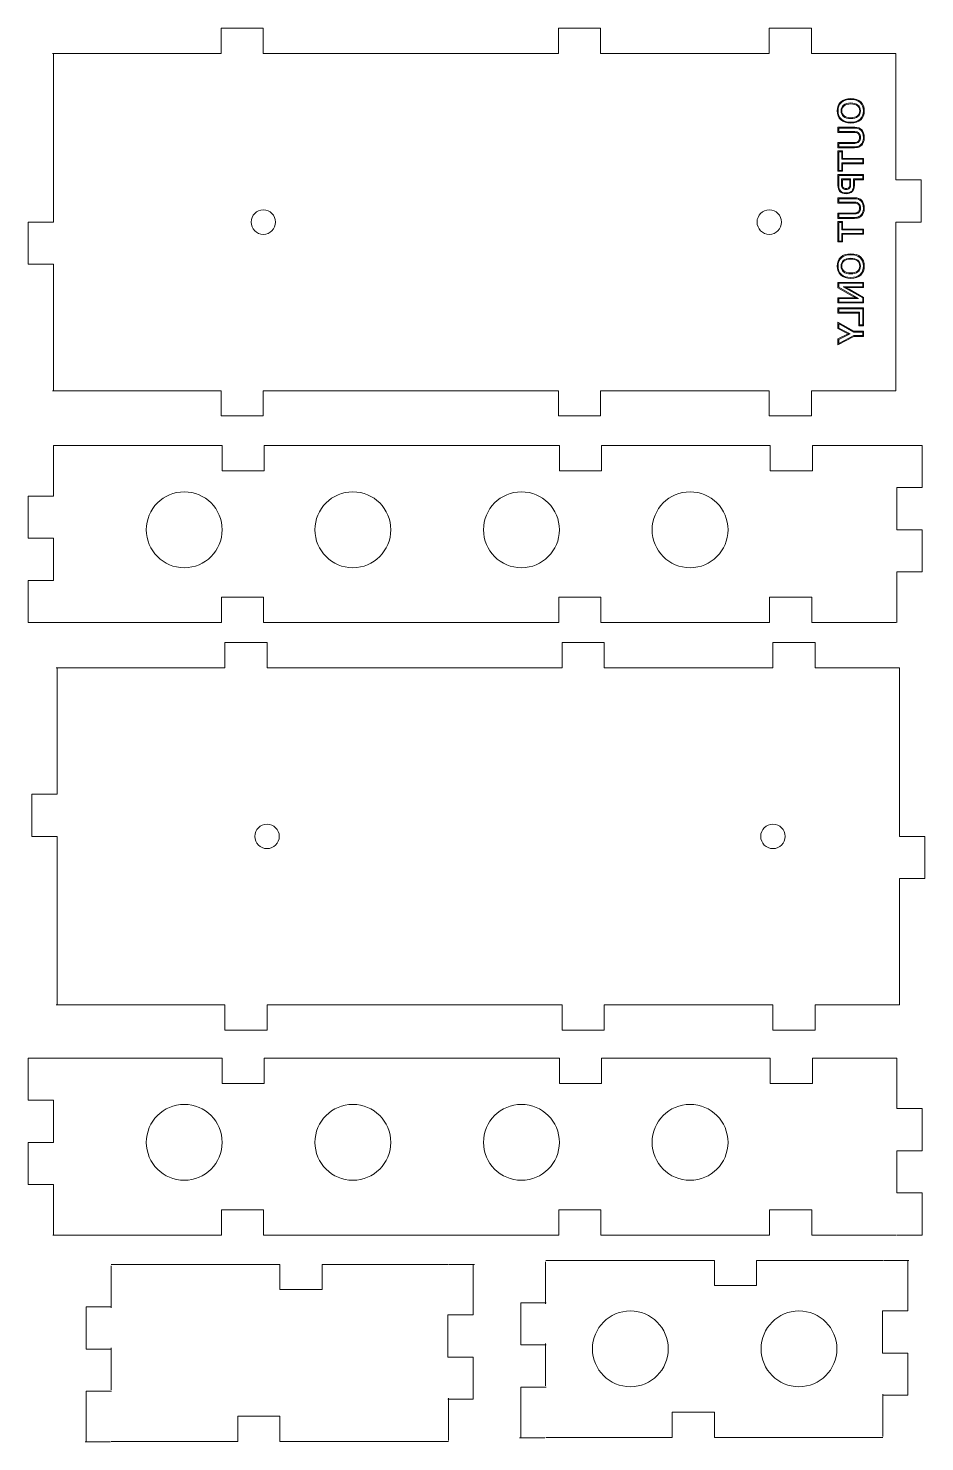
# Model space of a CAD drawing. Header units: inches. Extents: x 3.41 to 7.6, y -7.54 to -0.94.
import ezdxf

# ---------------------------------------------------------------- set-up
doc = ezdxf.new("R2010")
doc.units = ezdxf.units.IN
doc.header["$MEASUREMENT"] = 0
doc.layers.add('Layer 1', color=7, linetype='Continuous')

# ---------------------------------------------------------------- blocks, each defined once
blk = doc.blocks.new('block 2')
at = {"layer": 'Layer 1', "color": 7, "lineweight": 20}
for points in [[(7.3112, -1.5716), (7.2128, -1.5716), (7.2128, -1.6071), (7.1914, -1.6071), (7.1914, -1.5116), (7.2128, -1.5116), (7.2128, -1.5469), (7.3112, -1.5469), (7.3112, -1.5716)], [(7.2091, -1.5511), (7.2091, -1.5158), (7.1953, -1.5158), (7.1953, -1.6028), (7.2091, -1.6028), (7.2091, -1.5675), (7.3076, -1.5675), (7.3076, -1.5511), (7.2091, -1.5511)], [(7.3112, -1.9015), (7.2128, -1.9015), (7.2128, -1.937), (7.1914, -1.937), (7.1914, -1.8415), (7.2128, -1.8415), (7.2128, -1.8769), (7.3112, -1.8769), (7.3112, -1.9015)], [(7.2091, -1.881), (7.2091, -1.8457), (7.1953, -1.8457), (7.1953, -1.9327), (7.2091, -1.9327), (7.2091, -1.8974), (7.3076, -1.8974), (7.3076, -1.881), (7.2091, -1.881)], [(7.1953, -2.13), (7.1953, -2.149), (7.2871, -2.2018), (7.1953, -2.2018), (7.1953, -2.2177), (7.3074, -2.2177), (7.3074, -2.1988), (7.2154, -2.146), (7.3074, -2.146), (7.3074, -2.13), (7.1953, -2.13)], [(7.3112, -2.3284), (7.2891, -2.3284), (7.2891, -2.27), (7.1914, -2.27), (7.1914, -2.2454), (7.3112, -2.2454), (7.3112, -2.3284)], [(7.1953, -2.2495), (7.1953, -2.2658), (7.2929, -2.2658), (7.2929, -2.3241), (7.3074, -2.3241), (7.3074, -2.2495), (7.1953, -2.2495)], [(7.2659, -2.3583), (7.1953, -2.3185), (7.1953, -2.3391), (7.2487, -2.3666), (7.1953, -2.3923), (7.1953, -2.4111), (7.2662, -2.3748), (7.3074, -2.3748), (7.3074, -2.3583), (7.2659, -2.3583)]]:
    blk.add_lwpolyline(points, dxfattribs=at)
for points, knots in [([(7.2979, -1.2825), (7.309, -1.2926), (7.3146, -1.3067), (7.3146, -1.3247), (7.3146, -1.3427), (7.309, -1.3567), (7.2979, -1.3668), (7.2868, -1.3769), (7.2713, -1.382), (7.2514, -1.382), (7.2315, -1.382), (7.216, -1.3769), (7.2049, -1.3668), (7.1938, -1.3567), (7.1883, -1.3427), (7.1883, -1.3247), (7.1883, -1.3067), (7.1938, -1.2926), (7.2049, -1.2825), (7.216, -1.2724), (7.2315, -1.2673), (7.2514, -1.2673), (7.2713, -1.2673), (7.2868, -1.2724), (7.2979, -1.2825)], [0, 0, 0, 0, 1, 1, 1, 2, 2, 2, 3, 3, 3, 4, 4, 4, 5, 5, 5, 6, 6, 6, 7, 7, 7, 8, 8, 8, 8]), ([(7.2076, -1.2857), (7.1972, -1.295), (7.1919, -1.308), (7.1919, -1.3247), (7.1919, -1.3415), (7.1971, -1.3545), (7.2075, -1.3638), (7.2179, -1.373), (7.2325, -1.3777), (7.2514, -1.3777), (7.2701, -1.3777), (7.2846, -1.373), (7.2951, -1.3637), (7.3055, -1.3544), (7.3107, -1.3415), (7.3107, -1.3249), (7.3107, -1.308), (7.3056, -1.2949), (7.2952, -1.2856), (7.2848, -1.2763), (7.2702, -1.2716), (7.2514, -1.2716), (7.2326, -1.2716), (7.218, -1.2763), (7.2076, -1.2857)], [0, 0, 0, 0, 1, 1, 1, 2, 2, 2, 3, 3, 3, 4, 4, 4, 5, 5, 5, 6, 6, 6, 7, 7, 7, 8, 8, 8, 8]), ([(7.285, -1.2975), (7.2928, -1.3039), (7.2967, -1.3129), (7.2967, -1.3247), (7.2967, -1.3364), (7.2928, -1.3454), (7.285, -1.3517), (7.2771, -1.358), (7.266, -1.3612), (7.2514, -1.3612), (7.2369, -1.3612), (7.2257, -1.358), (7.2179, -1.3517), (7.21, -1.3454), (7.2061, -1.3364), (7.2061, -1.3247), (7.2061, -1.3129), (7.21, -1.3039), (7.2178, -1.2975), (7.2256, -1.2912), (7.2368, -1.288), (7.2514, -1.288), (7.266, -1.288), (7.2771, -1.2912), (7.285, -1.2975)], [0, 0, 0, 0, 1, 1, 1, 2, 2, 2, 3, 3, 3, 4, 4, 4, 5, 5, 5, 6, 6, 6, 7, 7, 7, 8, 8, 8, 8]), ([(7.2205, -1.3007), (7.2133, -1.3063), (7.2098, -1.3143), (7.2098, -1.3247), (7.2098, -1.335), (7.2134, -1.3429), (7.2206, -1.3485), (7.2278, -1.354), (7.2381, -1.3568), (7.2514, -1.3568), (7.2649, -1.3568), (7.2752, -1.3541), (7.2823, -1.3485), (7.2895, -1.343), (7.2931, -1.3351), (7.2931, -1.3247), (7.2931, -1.3143), (7.2895, -1.3063), (7.2822, -1.3007), (7.275, -1.2951), (7.2647, -1.2923), (7.2514, -1.2923), (7.238, -1.2923), (7.2277, -1.2951), (7.2205, -1.3007)], [0, 0, 0, 0, 1, 1, 1, 2, 2, 2, 3, 3, 3, 4, 4, 4, 5, 5, 5, 6, 6, 6, 7, 7, 7, 8, 8, 8, 8]), ([(7.2699, -1.401), (7.2841, -1.401), (7.2951, -1.4052), (7.3029, -1.4136), (7.3107, -1.422), (7.3146, -1.4339), (7.3146, -1.4493), (7.3146, -1.4592), (7.3129, -1.4677), (7.3095, -1.4748), (7.3061, -1.4819), (7.3011, -1.4874), (7.2944, -1.4913), (7.291, -1.4933), (7.2872, -1.4948), (7.2829, -1.4957), (7.2786, -1.4965), (7.2719, -1.497), (7.2627, -1.497), (7.2627, -1.497), (7.1914, -1.497), (7.1914, -1.497), (7.1914, -1.497), (7.1914, -1.4723), (7.1914, -1.4723), (7.1914, -1.4723), (7.2704, -1.4723), (7.2704, -1.4723), (7.2774, -1.4723), (7.2829, -1.4702), (7.2869, -1.4661), (7.2909, -1.4619), (7.2929, -1.4562), (7.2929, -1.449), (7.2929, -1.4417), (7.2909, -1.436), (7.2869, -1.432), (7.283, -1.4279), (7.2774, -1.4259), (7.2704, -1.4259), (7.2704, -1.4259), (7.1914, -1.4259), (7.1914, -1.4259), (7.1914, -1.4259), (7.1914, -1.401), (7.1914, -1.401), (7.1914, -1.401), (7.2699, -1.401), (7.2699, -1.401)], [0, 0, 0, 0, 1, 1, 1, 2, 2, 2, 3, 3, 3, 4, 4, 4, 5, 5, 5, 6, 6, 6, 7, 7, 7, 8, 8, 8, 9, 9, 9, 10, 10, 10, 11, 11, 11, 12, 12, 12, 13, 13, 13, 14, 14, 14, 15, 15, 15, 16, 16, 16, 16]), ([(7.1954, -1.4216), (7.1954, -1.4216), (7.2704, -1.4216), (7.2704, -1.4216), (7.2786, -1.4216), (7.2851, -1.424), (7.2897, -1.4289), (7.2944, -1.4338), (7.2967, -1.4404), (7.2967, -1.449), (7.2967, -1.4574), (7.2944, -1.4641), (7.2896, -1.469), (7.2849, -1.474), (7.2785, -1.4765), (7.2704, -1.4765), (7.2704, -1.4765), (7.1954, -1.4765), (7.1954, -1.4765), (7.1954, -1.4765), (7.1954, -1.4928), (7.1954, -1.4928), (7.1954, -1.4928), (7.2629, -1.4928), (7.2629, -1.4928), (7.2722, -1.4928), (7.2791, -1.4923), (7.2836, -1.4912), (7.2881, -1.4901), (7.2921, -1.4883), (7.2954, -1.4857), (7.3006, -1.4817), (7.3044, -1.4766), (7.307, -1.4706), (7.3095, -1.4646), (7.3107, -1.4574), (7.3107, -1.4491), (7.3107, -1.4349), (7.3072, -1.424), (7.3001, -1.4165), (7.293, -1.409), (7.2827, -1.4052), (7.2692, -1.4052), (7.2692, -1.4052), (7.1954, -1.4052), (7.1954, -1.4052), (7.1954, -1.4052), (7.1954, -1.4216), (7.1954, -1.4216)], [0, 0, 0, 0, 1, 1, 1, 2, 2, 2, 3, 3, 3, 4, 4, 4, 5, 5, 5, 6, 6, 6, 7, 7, 7, 8, 8, 8, 9, 9, 9, 10, 10, 10, 11, 11, 11, 12, 12, 12, 13, 13, 13, 14, 14, 14, 15, 15, 15, 16, 16, 16, 16]), ([(7.3112, -1.6465), (7.3112, -1.6465), (7.2686, -1.6465), (7.2686, -1.6465), (7.2686, -1.6465), (7.2686, -1.6739), (7.2686, -1.6739), (7.2686, -1.6862), (7.2652, -1.6956), (7.2585, -1.7022), (7.2518, -1.7088), (7.2423, -1.7121), (7.2299, -1.7121), (7.2173, -1.7121), (7.2077, -1.7088), (7.2012, -1.7021), (7.1946, -1.6955), (7.1914, -1.6858), (7.1914, -1.6729), (7.1914, -1.6729), (7.1914, -1.6217), (7.1914, -1.6217), (7.1914, -1.6217), (7.3112, -1.6217), (7.3112, -1.6217), (7.3112, -1.6217), (7.3112, -1.6465), (7.3112, -1.6465)], [0, 0, 0, 0, 1, 1, 1, 2, 2, 2, 3, 3, 3, 4, 4, 4, 5, 5, 5, 6, 6, 6, 7, 7, 7, 8, 8, 8, 9, 9, 9, 9]), ([(7.1953, -1.626), (7.1953, -1.626), (7.1953, -1.6726), (7.1953, -1.6726), (7.1953, -1.6843), (7.1982, -1.6931), (7.204, -1.699), (7.2098, -1.7049), (7.2185, -1.7079), (7.2299, -1.7079), (7.2412, -1.7079), (7.2498, -1.705), (7.2558, -1.6992), (7.2618, -1.6934), (7.2648, -1.685), (7.2648, -1.6739), (7.2648, -1.6739), (7.2648, -1.6422), (7.2648, -1.6422), (7.2648, -1.6422), (7.3074, -1.6422), (7.3074, -1.6422), (7.3074, -1.6422), (7.3074, -1.626), (7.3074, -1.626), (7.3074, -1.626), (7.1953, -1.626), (7.1953, -1.626)], [0, 0, 0, 0, 1, 1, 1, 2, 2, 2, 3, 3, 3, 4, 4, 4, 5, 5, 5, 6, 6, 6, 7, 7, 7, 8, 8, 8, 9, 9, 9, 9]), ([(7.2509, -1.6697), (7.2509, -1.6772), (7.2492, -1.6827), (7.2456, -1.6864), (7.242, -1.6901), (7.2367, -1.692), (7.2295, -1.692), (7.2224, -1.692), (7.2171, -1.6902), (7.2137, -1.6866), (7.2102, -1.6829), (7.2085, -1.6773), (7.2085, -1.6697), (7.2085, -1.6697), (7.2085, -1.6422), (7.2085, -1.6422), (7.2085, -1.6422), (7.2509, -1.6422), (7.2509, -1.6422), (7.2509, -1.6422), (7.2509, -1.6697), (7.2509, -1.6697)], [0, 0, 0, 0, 1, 1, 1, 2, 2, 2, 3, 3, 3, 4, 4, 4, 5, 5, 5, 6, 6, 6, 7, 7, 7, 7]), ([(7.2122, -1.6466), (7.2122, -1.6466), (7.2122, -1.6693), (7.2122, -1.6693), (7.2122, -1.6758), (7.2136, -1.6805), (7.2163, -1.6834), (7.2191, -1.6863), (7.2235, -1.6877), (7.2295, -1.6877), (7.2357, -1.6877), (7.2401, -1.6863), (7.2429, -1.6833), (7.2457, -1.6804), (7.2471, -1.6757), (7.2471, -1.6693), (7.2471, -1.6693), (7.2471, -1.6466), (7.2471, -1.6466), (7.2471, -1.6466), (7.2122, -1.6466), (7.2122, -1.6466)], [0, 0, 0, 0, 1, 1, 1, 2, 2, 2, 3, 3, 3, 4, 4, 4, 5, 5, 5, 6, 6, 6, 7, 7, 7, 7]), ([(7.2699, -1.7309), (7.2841, -1.7309), (7.2951, -1.7351), (7.3029, -1.7435), (7.3107, -1.752), (7.3146, -1.7639), (7.3146, -1.7792), (7.3146, -1.7891), (7.3129, -1.7976), (7.3095, -1.8047), (7.3061, -1.8118), (7.3011, -1.8173), (7.2944, -1.8212), (7.291, -1.8233), (7.2872, -1.8247), (7.2829, -1.8256), (7.2786, -1.8265), (7.2719, -1.8269), (7.2627, -1.8269), (7.2627, -1.8269), (7.1914, -1.8269), (7.1914, -1.8269), (7.1914, -1.8269), (7.1914, -1.8022), (7.1914, -1.8022), (7.1914, -1.8022), (7.2704, -1.8022), (7.2704, -1.8022), (7.2774, -1.8022), (7.2829, -1.8002), (7.2869, -1.796), (7.2909, -1.7919), (7.2929, -1.7861), (7.2929, -1.7789), (7.2929, -1.7716), (7.2909, -1.7659), (7.2869, -1.7619), (7.283, -1.7578), (7.2774, -1.7558), (7.2704, -1.7558), (7.2704, -1.7558), (7.1914, -1.7558), (7.1914, -1.7558), (7.1914, -1.7558), (7.1914, -1.7309), (7.1914, -1.7309), (7.1914, -1.7309), (7.2699, -1.7309), (7.2699, -1.7309)], [0, 0, 0, 0, 1, 1, 1, 2, 2, 2, 3, 3, 3, 4, 4, 4, 5, 5, 5, 6, 6, 6, 7, 7, 7, 8, 8, 8, 9, 9, 9, 10, 10, 10, 11, 11, 11, 12, 12, 12, 13, 13, 13, 14, 14, 14, 15, 15, 15, 16, 16, 16, 16]), ([(7.1954, -1.7515), (7.1954, -1.7515), (7.2704, -1.7515), (7.2704, -1.7515), (7.2786, -1.7515), (7.2851, -1.754), (7.2897, -1.7588), (7.2944, -1.7637), (7.2967, -1.7704), (7.2967, -1.7789), (7.2967, -1.7873), (7.2944, -1.794), (7.2896, -1.7989), (7.2849, -1.8039), (7.2785, -1.8064), (7.2704, -1.8064), (7.2704, -1.8064), (7.1954, -1.8064), (7.1954, -1.8064), (7.1954, -1.8064), (7.1954, -1.8227), (7.1954, -1.8227), (7.1954, -1.8227), (7.2629, -1.8227), (7.2629, -1.8227), (7.2722, -1.8227), (7.2791, -1.8222), (7.2836, -1.8211), (7.2881, -1.82), (7.2921, -1.8182), (7.2954, -1.8156), (7.3006, -1.8116), (7.3044, -1.8065), (7.307, -1.8005), (7.3095, -1.7945), (7.3107, -1.7873), (7.3107, -1.779), (7.3107, -1.7648), (7.3072, -1.754), (7.3001, -1.7464), (7.293, -1.7389), (7.2827, -1.7351), (7.2692, -1.7351), (7.2692, -1.7351), (7.1954, -1.7351), (7.1954, -1.7351), (7.1954, -1.7351), (7.1954, -1.7515), (7.1954, -1.7515)], [0, 0, 0, 0, 1, 1, 1, 2, 2, 2, 3, 3, 3, 4, 4, 4, 5, 5, 5, 6, 6, 6, 7, 7, 7, 8, 8, 8, 9, 9, 9, 10, 10, 10, 11, 11, 11, 12, 12, 12, 13, 13, 13, 14, 14, 14, 15, 15, 15, 16, 16, 16, 16]), ([(7.2979, -2.0077), (7.309, -2.0178), (7.3146, -2.0319), (7.3146, -2.0499), (7.3146, -2.0678), (7.309, -2.0819), (7.2979, -2.092), (7.2868, -2.1021), (7.2713, -2.1072), (7.2514, -2.1072), (7.2315, -2.1072), (7.216, -2.1021), (7.2049, -2.092), (7.1938, -2.0819), (7.1883, -2.0678), (7.1883, -2.0499), (7.1883, -2.0319), (7.1938, -2.0178), (7.2049, -2.0077), (7.216, -1.9976), (7.2315, -1.9925), (7.2514, -1.9925), (7.2713, -1.9925), (7.2868, -1.9976), (7.2979, -2.0077)], [0, 0, 0, 0, 1, 1, 1, 2, 2, 2, 3, 3, 3, 4, 4, 4, 5, 5, 5, 6, 6, 6, 7, 7, 7, 8, 8, 8, 8]), ([(7.2076, -2.0109), (7.1972, -2.0202), (7.1919, -2.0332), (7.1919, -2.0499), (7.1919, -2.0666), (7.1971, -2.0797), (7.2075, -2.0889), (7.2179, -2.0982), (7.2325, -2.1029), (7.2514, -2.1029), (7.2701, -2.1029), (7.2846, -2.0982), (7.2951, -2.0889), (7.3055, -2.0796), (7.3107, -2.0666), (7.3107, -2.05), (7.3107, -2.0332), (7.3056, -2.0201), (7.2952, -2.0108), (7.2848, -2.0015), (7.2702, -1.9968), (7.2514, -1.9968), (7.2326, -1.9968), (7.218, -2.0015), (7.2076, -2.0109)], [0, 0, 0, 0, 1, 1, 1, 2, 2, 2, 3, 3, 3, 4, 4, 4, 5, 5, 5, 6, 6, 6, 7, 7, 7, 8, 8, 8, 8]), ([(7.285, -2.0227), (7.2928, -2.029), (7.2967, -2.0381), (7.2967, -2.0499), (7.2967, -2.0615), (7.2928, -2.0705), (7.285, -2.0769), (7.2771, -2.0832), (7.266, -2.0863), (7.2514, -2.0863), (7.2369, -2.0863), (7.2257, -2.0832), (7.2179, -2.0769), (7.21, -2.0705), (7.2061, -2.0615), (7.2061, -2.0499), (7.2061, -2.0381), (7.21, -2.029), (7.2178, -2.0227), (7.2256, -2.0163), (7.2368, -2.0132), (7.2514, -2.0132), (7.266, -2.0132), (7.2771, -2.0163), (7.285, -2.0227)], [0, 0, 0, 0, 1, 1, 1, 2, 2, 2, 3, 3, 3, 4, 4, 4, 5, 5, 5, 6, 6, 6, 7, 7, 7, 8, 8, 8, 8]), ([(7.2205, -2.0259), (7.2133, -2.0315), (7.2098, -2.0395), (7.2098, -2.0499), (7.2098, -2.0601), (7.2134, -2.0681), (7.2206, -2.0736), (7.2278, -2.0792), (7.2381, -2.082), (7.2514, -2.082), (7.2649, -2.082), (7.2752, -2.0793), (7.2823, -2.0737), (7.2895, -2.0682), (7.2931, -2.0602), (7.2931, -2.0499), (7.2931, -2.0395), (7.2895, -2.0315), (7.2822, -2.0259), (7.275, -2.0203), (7.2647, -2.0175), (7.2514, -2.0175), (7.238, -2.0175), (7.2277, -2.0203), (7.2205, -2.0259)], [0, 0, 0, 0, 1, 1, 1, 2, 2, 2, 3, 3, 3, 4, 4, 4, 5, 5, 5, 6, 6, 6, 7, 7, 7, 8, 8, 8, 8]), ([(7.3112, -2.1501), (7.3112, -2.1501), (7.2443, -2.1501), (7.2443, -2.1501), (7.2423, -2.1501), (7.2395, -2.15), (7.2361, -2.1496), (7.2327, -2.1493), (7.2285, -2.1488), (7.2236, -2.1482), (7.2272, -2.1498), (7.2307, -2.1514), (7.2339, -2.153), (7.2372, -2.1546), (7.2404, -2.1563), (7.2436, -2.158), (7.2436, -2.158), (7.3112, -2.1965), (7.3112, -2.1965), (7.3112, -2.1965), (7.3112, -2.2218), (7.3112, -2.2218), (7.3112, -2.2218), (7.1914, -2.2218), (7.1914, -2.2218), (7.1914, -2.2218), (7.1914, -2.1977), (7.1914, -2.1977), (7.1914, -2.1977), (7.2586, -2.1977), (7.2586, -2.1977), (7.2609, -2.1977), (7.2638, -2.1978), (7.2672, -2.1982), (7.2706, -2.1985), (7.2745, -2.199), (7.2789, -2.1997), (7.2746, -2.1977), (7.2707, -2.1958), (7.2671, -2.1941), (7.2635, -2.1924), (7.261, -2.1912), (7.2596, -2.1905), (7.2596, -2.1905), (7.1914, -2.1517), (7.1914, -2.1517), (7.1914, -2.1517), (7.1914, -2.1258), (7.1914, -2.1258), (7.1914, -2.1258), (7.3112, -2.1258), (7.3112, -2.1258), (7.3112, -2.1258), (7.3112, -2.1501), (7.3112, -2.1501)], [0, 0, 0, 0, 1, 1, 1, 2, 2, 2, 3, 3, 3, 4, 4, 4, 5, 5, 5, 6, 6, 6, 7, 7, 7, 8, 8, 8, 9, 9, 9, 10, 10, 10, 11, 11, 11, 12, 12, 12, 13, 13, 13, 14, 14, 14, 15, 15, 15, 16, 16, 16, 17, 17, 17, 18, 18, 18, 18]), ([(7.3112, -2.379), (7.3112, -2.379), (7.2666, -2.379), (7.2666, -2.379), (7.2666, -2.379), (7.1914, -2.4175), (7.1914, -2.4175), (7.1914, -2.4175), (7.1914, -2.3896), (7.1914, -2.3896), (7.1914, -2.3896), (7.2333, -2.3698), (7.2333, -2.3698), (7.2355, -2.3688), (7.2374, -2.368), (7.2389, -2.3675), (7.2404, -2.3671), (7.2419, -2.3668), (7.2434, -2.3666), (7.2417, -2.3664), (7.2402, -2.3661), (7.2387, -2.3656), (7.2372, -2.3651), (7.2354, -2.3644), (7.2334, -2.3633), (7.2334, -2.3633), (7.1914, -2.3416), (7.1914, -2.3416), (7.1914, -2.3416), (7.1914, -2.3118), (7.1914, -2.3118), (7.1914, -2.3118), (7.2666, -2.3542), (7.2666, -2.3542), (7.2666, -2.3542), (7.3112, -2.3542), (7.3112, -2.3542), (7.3112, -2.3542), (7.3112, -2.379), (7.3112, -2.379)], [0, 0, 0, 0, 1, 1, 1, 2, 2, 2, 3, 3, 3, 4, 4, 4, 5, 5, 5, 6, 6, 6, 7, 7, 7, 8, 8, 8, 9, 9, 9, 10, 10, 10, 11, 11, 11, 12, 12, 12, 13, 13, 13, 13])]:
    blk.add_open_spline(points, degree=3, knots=knots, dxfattribs=at)

msp = doc.modelspace()

# ---------------------------------------------------------------- linework, layer by layer
at = {"layer": 'Layer 1', "color": 7, "lineweight": 20}
for points in [[(4.5081, -0.939), (4.3112, -0.939)], [(4.3112, -1.0571), (4.3112, -0.939)], [(4.5081, -1.0571), (4.5081, -0.939)], [(6.0829, -0.939), (5.886, -0.939)], [(5.886, -1.0571), (5.886, -0.939)], [(6.0829, -1.0571), (6.0829, -0.939)], [(7.0678, -0.939), (6.8709, -0.939)], [(6.8709, -1.0571), (6.8709, -0.939)], [(7.0678, -1.0571), (7.0678, -0.939)], [(4.3112, -1.0571), (3.5238, -1.0571)], [(3.5285, -1.8445), (3.5285, -1.0571)], [(4.5081, -1.0571), (5.886, -1.0571)], [(6.8703, -1.0571), (6.0829, -1.0571)], [(7.0678, -1.0571), (7.4615, -1.0571)], [(7.4615, -1.0571), (7.4615, -1.6477)], [(7.4615, -1.6477), (7.5796, -1.6477)], [(7.5796, -1.6477), (7.5796, -1.8445)], [(3.4104, -2.0414), (3.4104, -1.8445)], [(3.5285, -1.8445), (3.4104, -1.8445)], [(7.4615, -1.8445), (7.4615, -2.6319)], [(7.4615, -1.8445), (7.5796, -1.8445)], [(3.5285, -2.0414), (3.4104, -2.0414)], [(3.5285, -2.6319), (3.5285, -2.0414)], [(4.3112, -2.6319), (3.5238, -2.6319)], [(4.3112, -2.6319), (4.3112, -2.75)], [(4.5081, -2.6319), (4.5081, -2.75)], [(4.5081, -2.6319), (5.886, -2.6319)], [(5.886, -2.6319), (5.886, -2.75)], [(6.0829, -2.6319), (6.0829, -2.75)], [(6.8703, -2.6319), (6.0829, -2.6319)], [(6.8709, -2.6319), (6.8709, -2.75)], [(7.0678, -2.6319), (7.4615, -2.6319)], [(7.0678, -2.6319), (7.0678, -2.75)], [(4.5081, -2.75), (4.3112, -2.75)], [(6.0829, -2.75), (5.886, -2.75)], [(7.0678, -2.75), (6.8709, -2.75)], [(4.316, -2.8878), (3.5285, -2.8878)], [(3.5285, -2.8878), (3.5285, -3.124)], [(4.316, -2.8878), (4.316, -3.0059)], [(4.5128, -2.8878), (4.5128, -3.0059)], [(4.5128, -2.8878), (5.8908, -2.8878)], [(5.8908, -2.8878), (5.8908, -3.0059)], [(6.0876, -2.8878), (6.0876, -3.0059)], [(6.875, -2.8878), (6.0876, -2.8878)], [(6.8756, -2.8878), (6.8756, -3.0059)], [(7.0725, -2.8878), (7.4662, -2.8878)], [(7.0725, -2.8878), (7.0725, -3.0059)], [(7.4662, -2.8878), (7.5843, -2.8878)], [(7.5843, -2.8878), (7.5843, -3.0847)], [(4.5128, -3.0059), (4.316, -3.0059)], [(6.0876, -3.0059), (5.8908, -3.0059)], [(7.0725, -3.0059), (6.8756, -3.0059)], [(7.4662, -3.0847), (7.5843, -3.0847)], [(7.4662, -3.2815), (7.4662, -3.0847)], [(3.4104, -3.3209), (3.4104, -3.124)], [(3.5285, -3.124), (3.4104, -3.124)], [(7.4662, -3.2815), (7.5843, -3.2815)], [(7.5843, -3.2815), (7.5843, -3.4784)], [(3.5285, -3.3209), (3.4104, -3.3209)], [(3.5285, -3.3209), (3.5285, -3.5177)], [(7.4662, -3.4784), (7.5843, -3.4784)], [(7.4662, -3.7146), (7.4662, -3.4784)], [(3.4104, -3.7146), (3.4104, -3.5177)], [(3.5285, -3.5177), (3.4104, -3.5177)], [(4.5096, -3.5965), (4.3127, -3.5965)], [(4.3127, -3.7146), (4.3127, -3.5965)], [(4.5096, -3.7146), (4.5096, -3.5965)], [(6.0844, -3.5965), (5.8875, -3.5965)], [(5.8875, -3.7146), (5.8875, -3.5965)], [(6.0844, -3.7146), (6.0844, -3.5965)], [(7.0693, -3.5965), (6.8724, -3.5965)], [(6.8724, -3.7146), (6.8724, -3.5965)], [(7.0693, -3.7146), (7.0693, -3.5965)], [(3.5285, -3.7146), (3.4104, -3.7146)], [(4.3127, -3.7146), (3.5253, -3.7146)], [(4.5096, -3.7146), (5.8875, -3.7146)], [(6.8718, -3.7146), (6.0844, -3.7146)], [(7.0693, -3.7146), (7.463, -3.7146)], [(4.5254, -3.8082), (4.3286, -3.8082)], [(4.3286, -3.9263), (4.3286, -3.8082)], [(4.5254, -3.9263), (4.5254, -3.8082)], [(6.1002, -3.8082), (5.9034, -3.8082)], [(5.9034, -3.9263), (5.9034, -3.8082)], [(6.1002, -3.9263), (6.1002, -3.8082)], [(7.0851, -3.8082), (6.8882, -3.8082)], [(6.8882, -3.9263), (6.8882, -3.8082)], [(7.0851, -3.9263), (7.0851, -3.8082)], [(4.3286, -3.9263), (3.5412, -3.9263)], [(3.5459, -3.9263), (3.5459, -4.5169)], [(4.5254, -3.9263), (5.9034, -3.9263)], [(6.8876, -3.9263), (6.1002, -3.9263)], [(7.0851, -3.9263), (7.4788, -3.9263)], [(7.4788, -4.7137), (7.4788, -3.9263)], [(3.4278, -4.5169), (3.4278, -4.7137)], [(3.5459, -4.5169), (3.4278, -4.5169)], [(3.5459, -4.7137), (3.4278, -4.7137)], [(3.5459, -4.7137), (3.5459, -5.5011)], [(7.4788, -4.7137), (7.5969, -4.7137)], [(7.5969, -4.9106), (7.5969, -4.7137)], [(7.4788, -5.5011), (7.4788, -4.9106)], [(7.4788, -4.9106), (7.5969, -4.9106)], [(4.3286, -5.5011), (3.5412, -5.5011)], [(4.3286, -5.5011), (4.3286, -5.6193)], [(4.5254, -5.5011), (4.5254, -5.6193)], [(4.5254, -5.5011), (5.9034, -5.5011)], [(5.9034, -5.5011), (5.9034, -5.6193)], [(6.1002, -5.5011), (6.1002, -5.6193)], [(6.8876, -5.5011), (6.1002, -5.5011)], [(6.8882, -5.5011), (6.8882, -5.6193)], [(7.0851, -5.5011), (7.4788, -5.5011)], [(7.0851, -5.5011), (7.0851, -5.6193)], [(4.5254, -5.6193), (4.3286, -5.6193)], [(6.1002, -5.6193), (5.9034, -5.6193)], [(7.0851, -5.6193), (6.8882, -5.6193)], [(3.4104, -5.7491), (3.4104, -5.9459)], [(3.5285, -5.7491), (3.4104, -5.7491)], [(4.316, -5.7491), (3.5285, -5.7491)], [(4.316, -5.7491), (4.316, -5.8672)], [(4.5128, -5.7491), (4.5128, -5.8672)], [(4.5128, -5.7491), (5.8908, -5.7491)], [(5.8908, -5.7491), (5.8908, -5.8672)], [(6.0876, -5.7491), (6.0876, -5.8672)], [(6.875, -5.7491), (6.0876, -5.7491)], [(6.8756, -5.7491), (6.8756, -5.8672)], [(7.0725, -5.7491), (7.4662, -5.7491)], [(7.0725, -5.7491), (7.0725, -5.8672)], [(7.4662, -5.7491), (7.4662, -5.9853)], [(4.5128, -5.8672), (4.316, -5.8672)], [(6.0876, -5.8672), (5.8908, -5.8672)], [(7.0725, -5.8672), (6.8756, -5.8672)], [(3.5285, -5.9459), (3.4104, -5.9459)], [(3.5285, -6.1428), (3.5285, -5.9459)], [(7.4662, -5.9853), (7.5843, -5.9853)], [(7.5843, -6.1821), (7.5843, -5.9853)], [(3.4104, -6.1428), (3.4104, -6.3396)], [(3.5285, -6.1428), (3.4104, -6.1428)], [(7.4662, -6.1821), (7.5843, -6.1821)], [(7.4662, -6.1821), (7.4662, -6.379)], [(3.5285, -6.3396), (3.4104, -6.3396)], [(3.5285, -6.5758), (3.5285, -6.3396)], [(7.4662, -6.379), (7.5843, -6.379)], [(7.5843, -6.5758), (7.5843, -6.379)], [(4.5096, -6.4577), (4.3127, -6.4577)], [(4.3127, -6.5758), (4.3127, -6.4577)], [(4.5096, -6.5758), (4.5096, -6.4577)], [(6.0844, -6.4577), (5.8875, -6.4577)], [(5.8875, -6.5758), (5.8875, -6.4577)], [(6.0844, -6.5758), (6.0844, -6.4577)], [(7.0693, -6.4577), (6.8724, -6.4577)], [(6.8724, -6.5758), (6.8724, -6.4577)], [(7.0693, -6.5758), (7.0693, -6.4577)], [(4.3127, -6.5758), (3.5253, -6.5758)], [(4.5096, -6.5758), (5.8875, -6.5758)], [(6.8718, -6.5758), (6.0844, -6.5758)], [(7.0693, -6.5758), (7.463, -6.5758)], [(7.4662, -6.5758), (7.5843, -6.5758)], [(3.797, -6.916), (3.797, -6.7191)], [(4.5857, -6.7128), (3.7983, -6.7128)], [(4.5857, -6.7128), (4.5857, -6.8309)], [(5.3731, -6.7128), (4.7826, -6.7128)], [(4.7826, -6.7128), (4.7826, -6.8309)], [(5.3758, -6.7128), (5.4939, -6.7128)], [(5.4887, -6.949), (5.4887, -6.7128)], [(5.8259, -6.8971), (5.8259, -6.7002)], [(6.6146, -6.694), (5.8272, -6.694)], [(6.6146, -6.694), (6.6146, -6.8121)], [(7.402, -6.694), (6.8115, -6.694)], [(6.8115, -6.694), (6.8115, -6.8121)], [(7.4046, -6.694), (7.5228, -6.694)], [(7.5175, -6.9302), (7.5175, -6.694)], [(4.7826, -6.8309), (4.5857, -6.8309)], [(6.8115, -6.8121), (6.6146, -6.8121)], [(3.6815, -7.1082), (3.6815, -6.9113)], [(3.7996, -6.9113), (3.6815, -6.9113)], [(5.7104, -7.0893), (5.7104, -6.8924)], [(5.8285, -6.8924), (5.7104, -6.8924)], [(7.3994, -6.9302), (7.5175, -6.9302)], [(7.3994, -7.127), (7.3994, -6.9302)], [(5.3705, -6.949), (5.4887, -6.949)], [(5.3705, -7.1459), (5.3705, -6.949)], [(3.7996, -7.1082), (3.6815, -7.1082)], [(3.797, -7.1019), (3.797, -7.2987)], [(5.8285, -7.0893), (5.7104, -7.0893)], [(5.8259, -7.083), (5.8259, -7.2799)], [(7.3994, -7.127), (7.5175, -7.127)], [(7.5175, -7.127), (7.5175, -7.3239)], [(5.3705, -7.1459), (5.4887, -7.1459)], [(5.4887, -7.1459), (5.4887, -7.3427)], [(3.7996, -7.305), (3.6815, -7.305)], [(3.6815, -7.305), (3.6815, -7.5412)], [(5.8285, -7.2861), (5.7104, -7.2861)], [(5.7104, -7.2861), (5.7104, -7.5224)], [(7.3994, -7.3239), (7.5175, -7.3239)], [(7.402, -7.3192), (7.402, -7.5161)], [(5.3705, -7.3427), (5.4887, -7.3427)], [(5.3731, -7.3381), (5.3731, -7.535)], [(4.3889, -7.4215), (4.5857, -7.4215)], [(4.3889, -7.5396), (4.3889, -7.4215)], [(4.5857, -7.5396), (4.5857, -7.4215)], [(6.4178, -7.4026), (6.6146, -7.4026)], [(6.4178, -7.5207), (6.4178, -7.4026)], [(6.6146, -7.5207), (6.6146, -7.4026)], [(5.8233, -7.5224), (5.7052, -7.5224)], [(5.8272, -7.5207), (6.4178, -7.5207)], [(6.6146, -7.5207), (7.402, -7.5207)], [(3.7944, -7.5412), (3.6763, -7.5412)], [(3.7983, -7.5396), (4.3889, -7.5396)], [(4.5857, -7.5396), (5.3731, -7.5396)]]:
    msp.add_lwpolyline(points, dxfattribs=at)
for points in [[(4.5652, -1.8445), (4.5652, -1.876), (4.5396, -1.9016), (4.5081, -1.9016), (4.4766, -1.9016), (4.451, -1.876), (4.451, -1.8445), (4.451, -1.813), (4.4766, -1.7874), (4.5081, -1.7874), (4.5396, -1.7874), (4.5652, -1.813), (4.5652, -1.8445)], [(6.928, -1.8445), (6.928, -1.876), (6.9024, -1.9016), (6.8709, -1.9016), (6.8394, -1.9016), (6.8138, -1.876), (6.8138, -1.8445), (6.8138, -1.813), (6.8394, -1.7874), (6.8709, -1.7874), (6.9024, -1.7874), (6.928, -1.813), (6.928, -1.8445)], [(4.316, -3.2815), (4.316, -3.3794), (4.2366, -3.4587), (4.1388, -3.4587), (4.0409, -3.4587), (3.9616, -3.3794), (3.9616, -3.2815), (3.9616, -3.1837), (4.0409, -3.1044), (4.1388, -3.1044), (4.2366, -3.1044), (4.316, -3.1837), (4.316, -3.2815)], [(5.1034, -3.2815), (5.1034, -3.3794), (5.024, -3.4587), (4.9262, -3.4587), (4.8283, -3.4587), (4.749, -3.3794), (4.749, -3.2815), (4.749, -3.1837), (4.8283, -3.1044), (4.9262, -3.1044), (5.024, -3.1044), (5.1034, -3.1837), (5.1034, -3.2815)], [(5.8908, -3.2815), (5.8908, -3.3794), (5.8114, -3.4587), (5.7136, -3.4587), (5.6157, -3.4587), (5.5364, -3.3794), (5.5364, -3.2815), (5.5364, -3.1837), (5.6157, -3.1044), (5.7136, -3.1044), (5.8114, -3.1044), (5.8908, -3.1837), (5.8908, -3.2815)], [(6.6782, -3.2815), (6.6782, -3.3794), (6.5988, -3.4587), (6.501, -3.4587), (6.4031, -3.4587), (6.3238, -3.3794), (6.3238, -3.2815), (6.3238, -3.1837), (6.4031, -3.1044), (6.501, -3.1044), (6.5988, -3.1044), (6.6782, -3.1837), (6.6782, -3.2815)], [(4.5825, -4.7137), (4.5825, -4.7453), (4.5569, -4.7708), (4.5254, -4.7708), (4.4939, -4.7708), (4.4683, -4.7453), (4.4683, -4.7137), (4.4683, -4.6822), (4.4939, -4.6567), (4.5254, -4.6567), (4.5569, -4.6567), (4.5825, -4.6822), (4.5825, -4.7137)], [(6.9453, -4.7137), (6.9453, -4.7453), (6.9198, -4.7708), (6.8882, -4.7708), (6.8567, -4.7708), (6.8311, -4.7453), (6.8311, -4.7137), (6.8311, -4.6822), (6.8567, -4.6567), (6.8882, -4.6567), (6.9198, -4.6567), (6.9453, -4.6822), (6.9453, -4.7137)], [(4.316, -6.1428), (4.316, -6.2406), (4.2366, -6.3199), (4.1388, -6.3199), (4.0409, -6.3199), (3.9616, -6.2406), (3.9616, -6.1428), (3.9616, -6.0449), (4.0409, -5.9656), (4.1388, -5.9656), (4.2366, -5.9656), (4.316, -6.0449), (4.316, -6.1428)], [(5.1034, -6.1428), (5.1034, -6.2406), (5.024, -6.3199), (4.9262, -6.3199), (4.8283, -6.3199), (4.749, -6.2406), (4.749, -6.1428), (4.749, -6.0449), (4.8283, -5.9656), (4.9262, -5.9656), (5.024, -5.9656), (5.1034, -6.0449), (5.1034, -6.1428)], [(5.8908, -6.1428), (5.8908, -6.2406), (5.8114, -6.3199), (5.7136, -6.3199), (5.6157, -6.3199), (5.5364, -6.2406), (5.5364, -6.1428), (5.5364, -6.0449), (5.6157, -5.9656), (5.7136, -5.9656), (5.8114, -5.9656), (5.8908, -6.0449), (5.8908, -6.1428)], [(6.6782, -6.1428), (6.6782, -6.2406), (6.5988, -6.3199), (6.501, -6.3199), (6.4031, -6.3199), (6.3238, -6.2406), (6.3238, -6.1428), (6.3238, -6.0449), (6.4031, -5.9656), (6.501, -5.9656), (6.5988, -5.9656), (6.6782, -6.0449), (6.6782, -6.1428)], [(6.3994, -7.1073), (6.3994, -7.2052), (6.3201, -7.2845), (6.2222, -7.2845), (6.1244, -7.2845), (6.0451, -7.2052), (6.0451, -7.1073), (6.0451, -7.0095), (6.1244, -6.9302), (6.2222, -6.9302), (6.3201, -6.9302), (6.3994, -7.0095), (6.3994, -7.1073)], [(7.1868, -7.1073), (7.1868, -7.2052), (7.1075, -7.2845), (7.0096, -7.2845), (6.9118, -7.2845), (6.8325, -7.2052), (6.8325, -7.1073), (6.8325, -7.0095), (6.9118, -6.9302), (7.0096, -6.9302), (7.1075, -6.9302), (7.1868, -7.0095), (7.1868, -7.1073)]]:
    msp.add_open_spline(points, degree=3, knots=[0, 0, 0, 0, 1, 1, 1, 2, 2, 2, 3, 3, 3, 4, 4, 4, 4], dxfattribs=at)

# ---------------------------------------------------------------- block references
at = {"layer": 'Layer 1'}
msp.add_blockref('block 2', (0, 0), dxfattribs=at)

doc.saveas('drawing.dxf')
